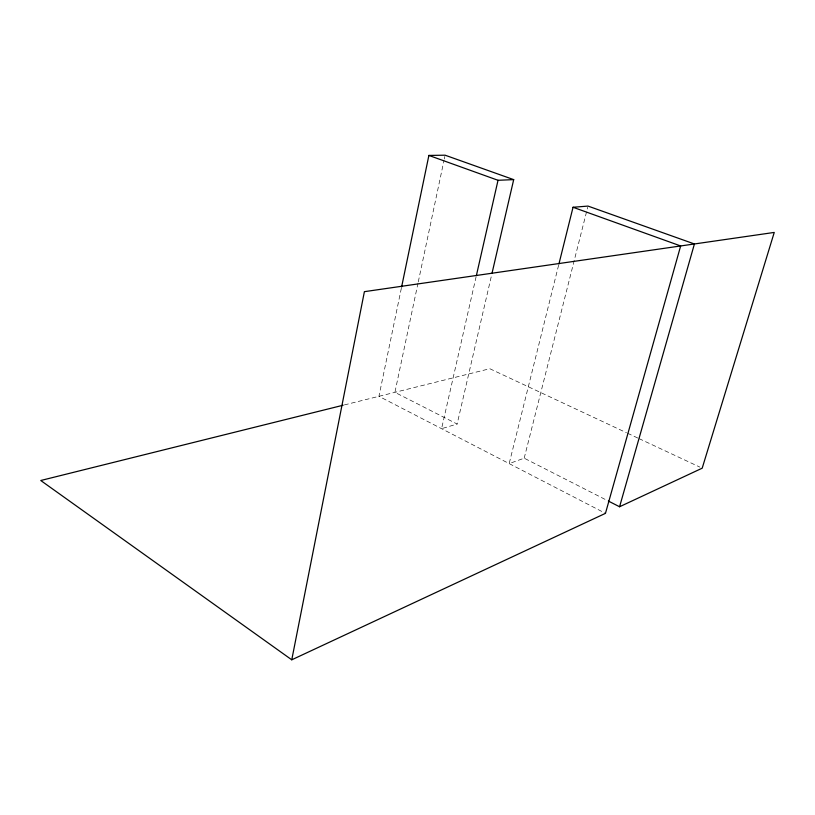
<?xml version="1.0" encoding="UTF-8"?>
<svg xmlns="http://www.w3.org/2000/svg" width="815" height="815" viewBox="0 0 815 815"><rect width="100%" height="100%" fill="white"/><g stroke="black" fill="none" stroke-linecap="round" stroke-linejoin="round"><path stroke-width="0.61" stroke-dasharray="4.08 3.06" d="M401.337 288.286L378.934 396.314L605.464 513.348M418.024 283.08L394.908 392.341L457.134 424.034L491.7 274.675M418.289 281.837L444.043 160.168M444.307 158.925L444.827 156.439M476.123 276.682L441.577 428.68L457.134 424.034M558.621 265.191L509.171 463.603L524.188 458.183L607.226 500.471M524.188 458.183L587.697 207.316M344.378 404.923L489.805 368.716L626.419 432.704M627.57 433.244L637.9 438.083M639.052 438.613L699.891 467.117"/><path stroke-width="1.22" d="M343.146 405.228L40.75 480.504L291.76 659.804L364.397 291.668L774.25 232.428L702.194 468.187L619.573 506.757L608.347 501.042M401.591 287.043L428.884 155.431L445.092 155.196L513.695 179.626L491.985 273.433M476.408 275.439L498.026 180.288L513.695 179.626M558.927 263.958L573.047 207.265L588.012 206.083L694.421 243.97L619.573 506.757M291.76 659.804L605.464 513.348L680.657 245.957L573.047 207.265M428.884 155.431L498.026 180.288"/></g></svg>
